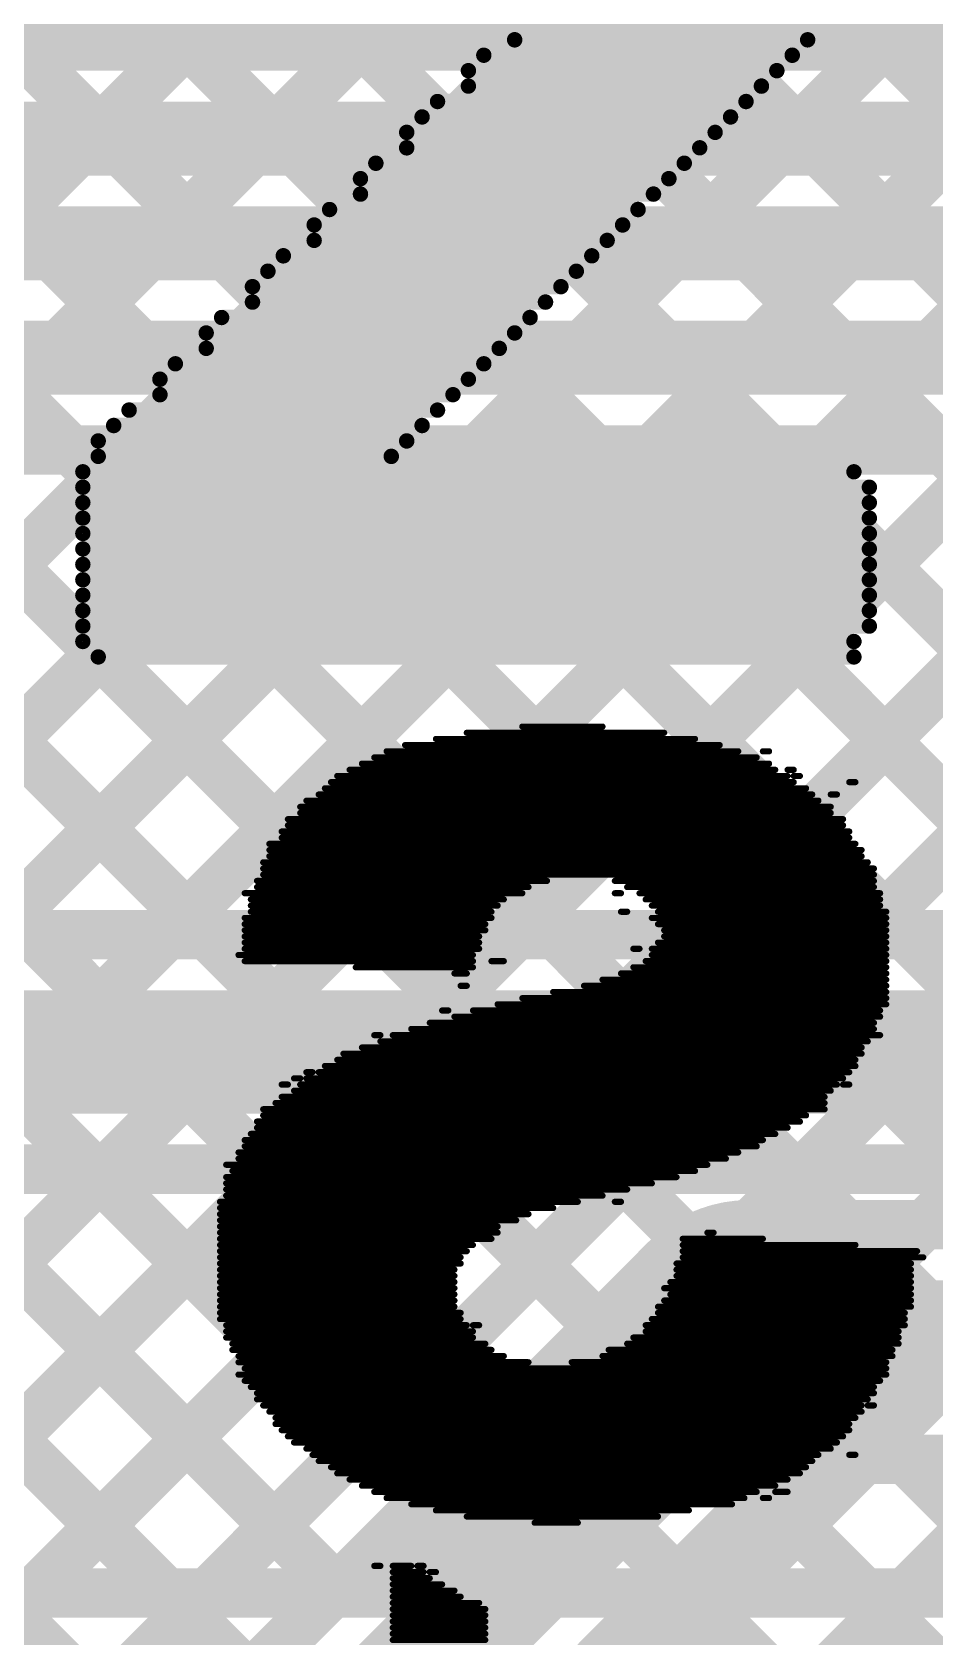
# Model space of a CAD drawing. Header units: millimetres. Extents: x -0.08 to 7.12, y -0.08 to 3.98.
# Drawn here: x 3.0688 to 3.2151, y 2.4042 to 2.6643 of the extents above; entities that cross this region are included whole.
import ezdxf

# ---------------------------------------------------------------- set-up
doc = ezdxf.new("R2010")
doc.units = ezdxf.units.MM
doc.header["$MEASUREMENT"] = 0
for name, color, linetype in [('BottomLayer', 5, 'Continuous'), ('BottomOverlay', 54, 'Continuous'), ('TopLayer', 1, 'Continuous'), ('TopOverlay', 2, 'Continuous')]:
    doc.layers.add(name, color=color, linetype=linetype)

msp = doc.modelspace()

# ---------------------------------------------------------------- linework, layer by layer
at = {"layer": 'BottomLayer'}
for points, const_width in [([(1.75475, 2.668), (4.32261, 2.668)], 0.02), ([(1.76378, 2.649), (4.32261, 2.649)], 0.008), ([(3.07629, 2.645), (3.08029, 2.649)], 0.008), ([(3.07919, 2.649), (3.08319, 2.645)], 0.008), ([(3.10458, 2.645), (3.10858, 2.649)], 0.008), ([(3.10748, 2.649), (3.11148, 2.645)], 0.008), ([(3.13286, 2.645), (3.13686, 2.649)], 0.008), ([(3.13576, 2.649), (3.13976, 2.645)], 0.008), ([(3.16114, 2.645), (3.16514, 2.649)], 0.008), ([(3.16405, 2.649), (3.16805, 2.645)], 0.008), ([(3.18943, 2.645), (3.19343, 2.649)], 0.008), ([(3.19233, 2.649), (3.19633, 2.645)], 0.008), ([(3.21771, 2.645), (3.22171, 2.649)], 0.008), ([(1.24754, 2.645), (4.34647, 2.645)], 0.008), ([(1.24754, 2.63), (4.35269, 2.63)], 0.012), ([(1.25451, 2.61151), (4.38419, 2.61151)], 0.012), ([(1.26072, 2.59651), (4.38419, 2.59651)], 0.008), ([(2.89918, 2.41132), (3.08437, 2.59651)], 0.008), ([(2.90541, 2.59651), (3.0906, 2.41132)], 0.008), ([(2.92746, 2.41132), (3.11265, 2.59651)], 0.008), ([(2.9337, 2.59651), (3.11889, 2.41132)], 0.008), ([(2.95575, 2.41132), (3.14093, 2.59651)], 0.008), ([(2.96198, 2.59651), (3.14717, 2.41132)], 0.008), ([(2.98403, 2.41132), (3.16922, 2.59651)], 0.008), ([(2.99027, 2.59651), (3.17545, 2.41132)], 0.008), ([(3.01232, 2.41132), (3.1975, 2.59651)], 0.008), ([(3.01855, 2.59651), (3.20374, 2.41132)], 0.008), ([(3.0406, 2.41132), (3.22579, 2.59651)], 0.008), ([(3.04684, 2.59651), (3.23202, 2.41132)], 0.008), ([(3.06888, 2.41132), (3.25407, 2.59651)], 0.008), ([(3.07512, 2.59651), (3.26031, 2.41132)], 0.008), ([(3.09717, 2.41132), (3.28236, 2.59651)], 0.008), ([(3.1034, 2.59651), (3.28859, 2.41132)], 0.008), ([(3.12545, 2.41132), (3.31064, 2.59651)], 0.008), ([(3.13169, 2.59651), (3.31688, 2.41132)], 0.008), ([(3.15374, 2.41132), (3.33892, 2.59651)], 0.008), ([(3.15997, 2.59651), (3.34516, 2.41132)], 0.008), ([(3.18202, 2.41132), (3.36721, 2.59651)], 0.008), ([(3.18826, 2.59651), (3.37344, 2.41132)], 0.008), ([(3.21031, 2.41132), (3.39549, 2.59651)], 0.008), ([(3.21654, 2.59651), (3.40173, 2.41132)], 0.008), ([(1.58782, 2.41132), (3.45956, 2.41132)], 0.008)]:
    msp.add_lwpolyline(points, dxfattribs=dict(at, const_width=const_width))
at = {"layer": 'BottomLayer', "const_width": 0.004}
for points in [[(3.07719, 2.649, 1), (3.08119, 2.649, 1)], [(3.07829, 2.649, 1), (3.08229, 2.649, 1)], [(3.10548, 2.649, 1), (3.10948, 2.649, 1)], [(3.10658, 2.649, 1), (3.11058, 2.649, 1)], [(3.13376, 2.649, 1), (3.13776, 2.649, 1)], [(3.13486, 2.649, 1), (3.13886, 2.649, 1)], [(3.16205, 2.649, 1), (3.16605, 2.649, 1)], [(3.16314, 2.649, 1), (3.16714, 2.649, 1)], [(3.19033, 2.649, 1), (3.19433, 2.649, 1)], [(3.19143, 2.649, 1), (3.19543, 2.649, 1)], [(3.07429, 2.645, 1), (3.07829, 2.645, 1)], [(3.08119, 2.645, 1), (3.08519, 2.645, 1)], [(3.10258, 2.645, 1), (3.10658, 2.645, 1)], [(3.10948, 2.645, 1), (3.11348, 2.645, 1)], [(3.13086, 2.645, 1), (3.13486, 2.645, 1)], [(3.13776, 2.645, 1), (3.14176, 2.645, 1)], [(3.15914, 2.645, 1), (3.16314, 2.645, 1)], [(3.16605, 2.645, 1), (3.17005, 2.645, 1)], [(3.18743, 2.645, 1), (3.19143, 2.645, 1)], [(3.19433, 2.645, 1), (3.19833, 2.645, 1)], [(3.21571, 2.645, 1), (3.21971, 2.645, 1)], [(3.07312, 2.59651, 1), (3.07712, 2.59651, 1)], [(3.08237, 2.59651, 1), (3.08637, 2.59651, 1)], [(3.1014, 2.59651, 1), (3.1054, 2.59651, 1)], [(3.11065, 2.59651, 1), (3.11465, 2.59651, 1)], [(3.12969, 2.59651, 1), (3.13369, 2.59651, 1)], [(3.13893, 2.59651, 1), (3.14293, 2.59651, 1)], [(3.15797, 2.59651, 1), (3.16197, 2.59651, 1)], [(3.16722, 2.59651, 1), (3.17122, 2.59651, 1)], [(3.18626, 2.59651, 1), (3.19026, 2.59651, 1)], [(3.1955, 2.59651, 1), (3.1995, 2.59651, 1)], [(3.21454, 2.59651, 1), (3.21854, 2.59651, 1)], [(3.06688, 2.41132, 1), (3.07088, 2.41132, 1)], [(3.0886, 2.41132, 1), (3.0926, 2.41132, 1)], [(3.09517, 2.41132, 1), (3.09917, 2.41132, 1)], [(3.11688, 2.41132, 1), (3.12088, 2.41132, 1)], [(3.12345, 2.41132, 1), (3.12745, 2.41132, 1)], [(3.14517, 2.41132, 1), (3.14917, 2.41132, 1)], [(3.15174, 2.41132, 1), (3.15574, 2.41132, 1)], [(3.17345, 2.41132, 1), (3.17745, 2.41132, 1)], [(3.18002, 2.41132, 1), (3.18402, 2.41132, 1)], [(3.20174, 2.41132, 1), (3.20574, 2.41132, 1)], [(3.20831, 2.41132, 1), (3.21231, 2.41132, 1)]]:
    msp.add_lwpolyline(points, format="xyb", close=True, dxfattribs=at)
at = {"layer": 'BottomOverlay', "const_width": 0.001}
for points in [[(3.13924, 2.55071), (3.17124, 2.55071)], [(3.14824, 2.55171), (3.16124, 2.55171)], [(3.12924, 2.54871), (3.18024, 2.54871)], [(3.13424, 2.54971), (3.17624, 2.54971)], [(3.12224, 2.54571), (3.18824, 2.54571)], [(3.12424, 2.54671), (3.18624, 2.54671)], [(3.12624, 2.54771), (3.18324, 2.54771)], [(3.18724, 2.54771), (3.18824, 2.54771)], [(3.11824, 2.54371), (3.19124, 2.54371)], [(3.12024, 2.54471), (3.18924, 2.54471)], [(3.19124, 2.54471), (3.19224, 2.54471)], [(3.19224, 2.54371), (3.19324, 2.54371)], [(3.11524, 2.54071), (3.19524, 2.54071)], [(3.11624, 2.54171), (3.19424, 2.54171)], [(3.11724, 2.54271), (3.19224, 2.54271)], [(3.19824, 2.54071), (3.19924, 2.54071)], [(3.20124, 2.54271), (3.20224, 2.54271)], [(3.11224, 2.53871), (3.19824, 2.53871)], [(3.11224, 2.53771), (3.19824, 2.53771)], [(3.11324, 2.53971), (3.19624, 2.53971)], [(3.11024, 2.53671), (3.20024, 2.53671)], [(3.11024, 2.53571), (3.20024, 2.53571)], [(3.10724, 2.53271), (3.20224, 2.53271)], [(3.10924, 2.53471), (3.20124, 2.53471)], [(3.10924, 2.53371), (3.20124, 2.53371)], [(3.10724, 2.53171), (3.20324, 2.53171)], [(3.10724, 2.53071), (3.20324, 2.53071)], [(3.10624, 2.52971), (3.20424, 2.52971)], [(3.10624, 2.52871), (3.20524, 2.52871)], [(3.10624, 2.52771), (3.20524, 2.52771)], [(3.10324, 2.52471), (3.14824, 2.52471)], [(3.10524, 2.52671), (3.15224, 2.52671)], [(3.10524, 2.52571), (3.14924, 2.52571)], [(3.16324, 2.52671), (3.20524, 2.52671)], [(3.16324, 2.52471), (3.16424, 2.52471)], [(3.16524, 2.52571), (3.20524, 2.52571)], [(3.16724, 2.52471), (3.20624, 2.52471)], [(3.10424, 2.52371), (3.14524, 2.52371)], [(3.10424, 2.52271), (3.14424, 2.52271)], [(3.16824, 2.52371), (3.20624, 2.52371)], [(3.16924, 2.52271), (3.20624, 2.52271)], [(3.10324, 2.52071), (3.14324, 2.52071)], [(3.10324, 2.51971), (3.14224, 2.51971)], [(3.10424, 2.52171), (3.14324, 2.52171)], [(3.16424, 2.52171), (3.16524, 2.52171)], [(3.16924, 2.52071), (3.20724, 2.52071)], [(3.17024, 2.52171), (3.20724, 2.52171)], [(3.17024, 2.51971), (3.20724, 2.51971)], [(3.10324, 2.51871), (3.14224, 2.51871)], [(3.10324, 2.51771), (3.14124, 2.51771)], [(3.17124, 2.51871), (3.20724, 2.51871)], [(3.17124, 2.51771), (3.20724, 2.51771)], [(3.10224, 2.51471), (3.14024, 2.51471)], [(3.10324, 2.51671), (3.14124, 2.51671)], [(3.10324, 2.51571), (3.14124, 2.51571)], [(3.16624, 2.51571), (3.16724, 2.51571)], [(3.16924, 2.51571), (3.20724, 2.51571)], [(3.16924, 2.51471), (3.20724, 2.51471)], [(3.17024, 2.51671), (3.20724, 2.51671)], [(3.10324, 2.51371), (3.14024, 2.51371)], [(3.12124, 2.51271), (3.14024, 2.51271)], [(3.13724, 2.51171), (3.13924, 2.51171)], [(3.14324, 2.51371), (3.14524, 2.51371)], [(3.16424, 2.51171), (3.20724, 2.51171)], [(3.16624, 2.51271), (3.20724, 2.51271)], [(3.16824, 2.51371), (3.20724, 2.51371)], [(3.13824, 2.50971), (3.13924, 2.50971)], [(3.15824, 2.50971), (3.20724, 2.50971)], [(3.16124, 2.51071), (3.20724, 2.51071)], [(3.14424, 2.50671), (3.20724, 2.50671)], [(3.14824, 2.50771), (3.20724, 2.50771)], [(3.15324, 2.50871), (3.20724, 2.50871)], [(3.13524, 2.50571), (3.13624, 2.50571)], [(3.13724, 2.50471), (3.20624, 2.50471)], [(3.14024, 2.50571), (3.20624, 2.50571)], [(3.12424, 2.50171), (3.12524, 2.50171)], [(3.12724, 2.50171), (3.20624, 2.50171)], [(3.13024, 2.50271), (3.20524, 2.50271)], [(3.13324, 2.50371), (3.20524, 2.50371)], [(3.11924, 2.49871), (3.20324, 2.49871)], [(3.12224, 2.49971), (3.20324, 2.49971)], [(3.12524, 2.50071), (3.20424, 2.50071)], [(3.11624, 2.49671), (3.20224, 2.49671)], [(3.11824, 2.49771), (3.20224, 2.49771)], [(3.10924, 2.49371), (3.11024, 2.49371)], [(3.11124, 2.49471), (3.11224, 2.49471)], [(3.11224, 2.49371), (3.19924, 2.49371)], [(3.11324, 2.49571), (3.11424, 2.49571)], [(3.11324, 2.49471), (3.20024, 2.49471)], [(3.11524, 2.49571), (3.20124, 2.49571)], [(3.20024, 2.49371), (3.20124, 2.49371)], [(3.10924, 2.49171), (3.19724, 2.49171)], [(3.11124, 2.49271), (3.19824, 2.49271)], [(3.10624, 2.48971), (3.19724, 2.48971)], [(3.10624, 2.48871), (3.19424, 2.48871)], [(3.10824, 2.49071), (3.19724, 2.49071)], [(3.10424, 2.48571), (3.18924, 2.48571)], [(3.10524, 2.48771), (3.19324, 2.48771)], [(3.10524, 2.48671), (3.19124, 2.48671)], [(3.10324, 2.48471), (3.18724, 2.48471)], [(3.10324, 2.48371), (3.18624, 2.48371)], [(3.10024, 2.48071), (3.17824, 2.48071)], [(3.10224, 2.48271), (3.18324, 2.48271)], [(3.10224, 2.48171), (3.18124, 2.48171)], [(3.10024, 2.47871), (3.17324, 2.47871)], [(3.10124, 2.47971), (3.17624, 2.47971)], [(3.10024, 2.47771), (3.16924, 2.47771)], [(3.10024, 2.47671), (3.16524, 2.47671)], [(3.10024, 2.47571), (3.16124, 2.47571)], [(3.09924, 2.47471), (3.15724, 2.47471)], [(3.09924, 2.47371), (3.15324, 2.47371)], [(3.09924, 2.47271), (3.14924, 2.47271)], [(3.16324, 2.47471), (3.16424, 2.47471)], [(3.09924, 2.47171), (3.14724, 2.47171)], [(3.09924, 2.47071), (3.14424, 2.47071)], [(3.09924, 2.46971), (3.14424, 2.46971)], [(3.09924, 2.46871), (3.14324, 2.46871)], [(3.09924, 2.46771), (3.14024, 2.46771)], [(3.17424, 2.46871), (3.18724, 2.46871)], [(3.17424, 2.46771), (3.20224, 2.46771)], [(3.17824, 2.46971), (3.17924, 2.46971)], [(3.09924, 2.46671), (3.13924, 2.46671)], [(3.09924, 2.46571), (3.13824, 2.46571)], [(3.17424, 2.46671), (3.21224, 2.46671)], [(3.17424, 2.46571), (3.21324, 2.46571)], [(3.09924, 2.46471), (3.13824, 2.46471)], [(3.09924, 2.46371), (3.13724, 2.46371)], [(3.09924, 2.46271), (3.13724, 2.46271)], [(3.17324, 2.46471), (3.21124, 2.46471)], [(3.17324, 2.46371), (3.21124, 2.46371)], [(3.17324, 2.46271), (3.21124, 2.46271)], [(3.09924, 2.46171), (3.13724, 2.46171)], [(3.09924, 2.46071), (3.13724, 2.46071)], [(3.09924, 2.45971), (3.13724, 2.45971)], [(3.17124, 2.46071), (3.21124, 2.46071)], [(3.17224, 2.46171), (3.21124, 2.46171)], [(3.17224, 2.45971), (3.21124, 2.45971)], [(3.09924, 2.45871), (3.13724, 2.45871)], [(3.09924, 2.45771), (3.13724, 2.45771)], [(3.17024, 2.45771), (3.21124, 2.45771)], [(3.17124, 2.45871), (3.21124, 2.45871)], [(3.09924, 2.45671), (3.13824, 2.45671)], [(3.09924, 2.45571), (3.13824, 2.45571)], [(3.10024, 2.45471), (3.13924, 2.45471)], [(3.14024, 2.45471), (3.14124, 2.45471)], [(3.16824, 2.45471), (3.21024, 2.45471)], [(3.16924, 2.45571), (3.21024, 2.45571)], [(3.17024, 2.45671), (3.21024, 2.45671)], [(3.10024, 2.45371), (3.14024, 2.45371)], [(3.10024, 2.45271), (3.14024, 2.45271)], [(3.16624, 2.45271), (3.20924, 2.45271)], [(3.16824, 2.45371), (3.20924, 2.45371)], [(3.10124, 2.45171), (3.14224, 2.45171)], [(3.10124, 2.45071), (3.14324, 2.45071)], [(3.10224, 2.44971), (3.14524, 2.44971)], [(3.16124, 2.44971), (3.20824, 2.44971)], [(3.16224, 2.45071), (3.20824, 2.45071)], [(3.16524, 2.45171), (3.20924, 2.45171)], [(3.10224, 2.44871), (3.14924, 2.44871)], [(3.10224, 2.44671), (3.20724, 2.44671)], [(3.10324, 2.44771), (3.20724, 2.44771)], [(3.15624, 2.44871), (3.20724, 2.44871)], [(3.10324, 2.44571), (3.20624, 2.44571)], [(3.10424, 2.44471), (3.20524, 2.44471)], [(3.10524, 2.44371), (3.20524, 2.44371)], [(3.10524, 2.44271), (3.20424, 2.44271)], [(3.10624, 2.44171), (3.20324, 2.44171)], [(3.20424, 2.44171), (3.20524, 2.44171)], [(3.10724, 2.44071), (3.20324, 2.44071)], [(3.10824, 2.43971), (3.20224, 2.43971)], [(3.10824, 2.43871), (3.20124, 2.43871)], [(3.10924, 2.43771), (3.20124, 2.43771)], [(3.11024, 2.43671), (3.20024, 2.43671)], [(3.11124, 2.43571), (3.19924, 2.43571)], [(3.11324, 2.43471), (3.19824, 2.43471)], [(3.11424, 2.43371), (3.19624, 2.43371)], [(3.20124, 2.43371), (3.20224, 2.43371)], [(3.11524, 2.43271), (3.19524, 2.43271)], [(3.11724, 2.43171), (3.19424, 2.43171)], [(3.11824, 2.43071), (3.19324, 2.43071)], [(3.12024, 2.42971), (3.19124, 2.42971)], [(3.12224, 2.42871), (3.18924, 2.42871)], [(3.12424, 2.42771), (3.18624, 2.42771)], [(3.12624, 2.42671), (3.18424, 2.42671)], [(3.18724, 2.42671), (3.18824, 2.42671)], [(3.18924, 2.42771), (3.19124, 2.42771)], [(3.13024, 2.42571), (3.18224, 2.42571)], [(3.13424, 2.42471), (3.17524, 2.42471)], [(3.13924, 2.42371), (3.17024, 2.42371)], [(3.15024, 2.42271), (3.15724, 2.42271)], [(3.12424, 2.41571), (3.12524, 2.41571)], [(3.12724, 2.41571), (3.13024, 2.41571)], [(3.13124, 2.41571), (3.13224, 2.41571)], [(3.12724, 2.41471), (3.13224, 2.41471)], [(3.12724, 2.41371), (3.13324, 2.41371)], [(3.13324, 2.41471), (3.13424, 2.41471)], [(3.12724, 2.41271), (3.13524, 2.41271)], [(3.12724, 2.41171), (3.13724, 2.41171)], [(3.12724, 2.41071), (3.13824, 2.41071)], [(3.12724, 2.40971), (3.14124, 2.40971)], [(3.12724, 2.40871), (3.14224, 2.40871)], [(3.12724, 2.40771), (3.14224, 2.40771)], [(3.12724, 2.40671), (3.14224, 2.40671)], [(3.12724, 2.40571), (3.14224, 2.40571)], [(3.12724, 2.40471), (3.14224, 2.40471)], [(3.12724, 2.40371), (3.14224, 2.40371)]]:
    msp.add_lwpolyline(points, dxfattribs=at)
at = {"layer": 'BottomOverlay', "const_width": 0.0005}
for points in [[(3.13899, 2.55071, 1), (3.13949, 2.55071, 1)], [(3.14799, 2.55171, 1), (3.14849, 2.55171, 1)], [(3.16099, 2.55171, 1), (3.16149, 2.55171, 1)], [(3.17099, 2.55071, 1), (3.17149, 2.55071, 1)], [(3.12899, 2.54871, 1), (3.12949, 2.54871, 1)], [(3.13399, 2.54971, 1), (3.13449, 2.54971, 1)], [(3.17599, 2.54971, 1), (3.17649, 2.54971, 1)], [(3.17999, 2.54871, 1), (3.18049, 2.54871, 1)], [(3.12199, 2.54571, 1), (3.12249, 2.54571, 1)], [(3.12399, 2.54671, 1), (3.12449, 2.54671, 1)], [(3.12599, 2.54771, 1), (3.12649, 2.54771, 1)], [(3.18299, 2.54771, 1), (3.18349, 2.54771, 1)], [(3.18599, 2.54671, 1), (3.18649, 2.54671, 1)], [(3.18699, 2.54771, 1), (3.18749, 2.54771, 1)], [(3.18799, 2.54771, 1), (3.18849, 2.54771, 1)], [(3.18799, 2.54571, 1), (3.18849, 2.54571, 1)], [(3.11799, 2.54371, 1), (3.11849, 2.54371, 1)], [(3.11999, 2.54471, 1), (3.12049, 2.54471, 1)], [(3.18899, 2.54471, 1), (3.18949, 2.54471, 1)], [(3.19099, 2.54471, 1), (3.19149, 2.54471, 1)], [(3.19099, 2.54371, 1), (3.19149, 2.54371, 1)], [(3.19199, 2.54471, 1), (3.19249, 2.54471, 1)], [(3.19199, 2.54371, 1), (3.19249, 2.54371, 1)], [(3.19299, 2.54371, 1), (3.19349, 2.54371, 1)], [(3.11499, 2.54071, 1), (3.11549, 2.54071, 1)], [(3.11599, 2.54171, 1), (3.11649, 2.54171, 1)], [(3.11699, 2.54271, 1), (3.11749, 2.54271, 1)], [(3.19199, 2.54271, 1), (3.19249, 2.54271, 1)], [(3.19399, 2.54171, 1), (3.19449, 2.54171, 1)], [(3.19499, 2.54071, 1), (3.19549, 2.54071, 1)], [(3.19799, 2.54071, 1), (3.19849, 2.54071, 1)], [(3.19899, 2.54071, 1), (3.19949, 2.54071, 1)], [(3.20099, 2.54271, 1), (3.20149, 2.54271, 1)], [(3.20199, 2.54271, 1), (3.20249, 2.54271, 1)], [(3.11199, 2.53871, 1), (3.11249, 2.53871, 1)], [(3.11199, 2.53771, 1), (3.11249, 2.53771, 1)], [(3.11299, 2.53971, 1), (3.11349, 2.53971, 1)], [(3.19599, 2.53971, 1), (3.19649, 2.53971, 1)], [(3.19799, 2.53871, 1), (3.19849, 2.53871, 1)], [(3.19799, 2.53771, 1), (3.19849, 2.53771, 1)], [(3.10999, 2.53671, 1), (3.11049, 2.53671, 1)], [(3.10999, 2.53571, 1), (3.11049, 2.53571, 1)], [(3.19999, 2.53671, 1), (3.20049, 2.53671, 1)], [(3.19999, 2.53571, 1), (3.20049, 2.53571, 1)], [(3.10699, 2.53271, 1), (3.10749, 2.53271, 1)], [(3.10899, 2.53471, 1), (3.10949, 2.53471, 1)], [(3.10899, 2.53371, 1), (3.10949, 2.53371, 1)], [(3.20099, 2.53471, 1), (3.20149, 2.53471, 1)], [(3.20099, 2.53371, 1), (3.20149, 2.53371, 1)], [(3.20199, 2.53271, 1), (3.20249, 2.53271, 1)], [(3.10699, 2.53171, 1), (3.10749, 2.53171, 1)], [(3.10699, 2.53071, 1), (3.10749, 2.53071, 1)], [(3.20299, 2.53171, 1), (3.20349, 2.53171, 1)], [(3.20299, 2.53071, 1), (3.20349, 2.53071, 1)], [(3.10599, 2.52971, 1), (3.10649, 2.52971, 1)], [(3.10599, 2.52871, 1), (3.10649, 2.52871, 1)], [(3.10599, 2.52771, 1), (3.10649, 2.52771, 1)], [(3.20399, 2.52971, 1), (3.20449, 2.52971, 1)], [(3.20499, 2.52871, 1), (3.20549, 2.52871, 1)], [(3.20499, 2.52771, 1), (3.20549, 2.52771, 1)], [(3.10299, 2.52471, 1), (3.10349, 2.52471, 1)], [(3.10499, 2.52671, 1), (3.10549, 2.52671, 1)], [(3.10499, 2.52571, 1), (3.10549, 2.52571, 1)], [(3.14799, 2.52471, 1), (3.14849, 2.52471, 1)], [(3.14899, 2.52571, 1), (3.14949, 2.52571, 1)], [(3.15199, 2.52671, 1), (3.15249, 2.52671, 1)], [(3.16299, 2.52671, 1), (3.16349, 2.52671, 1)], [(3.16299, 2.52471, 1), (3.16349, 2.52471, 1)], [(3.16399, 2.52471, 1), (3.16449, 2.52471, 1)], [(3.16499, 2.52571, 1), (3.16549, 2.52571, 1)], [(3.16699, 2.52471, 1), (3.16749, 2.52471, 1)], [(3.20499, 2.52671, 1), (3.20549, 2.52671, 1)], [(3.20499, 2.52571, 1), (3.20549, 2.52571, 1)], [(3.20599, 2.52471, 1), (3.20649, 2.52471, 1)], [(3.10399, 2.52371, 1), (3.10449, 2.52371, 1)], [(3.10399, 2.52271, 1), (3.10449, 2.52271, 1)], [(3.14399, 2.52271, 1), (3.14449, 2.52271, 1)], [(3.14499, 2.52371, 1), (3.14549, 2.52371, 1)], [(3.16799, 2.52371, 1), (3.16849, 2.52371, 1)], [(3.16899, 2.52271, 1), (3.16949, 2.52271, 1)], [(3.20599, 2.52371, 1), (3.20649, 2.52371, 1)], [(3.20599, 2.52271, 1), (3.20649, 2.52271, 1)], [(3.10299, 2.52071, 1), (3.10349, 2.52071, 1)], [(3.10299, 2.51971, 1), (3.10349, 2.51971, 1)], [(3.10399, 2.52171, 1), (3.10449, 2.52171, 1)], [(3.14199, 2.51971, 1), (3.14249, 2.51971, 1)], [(3.14299, 2.52171, 1), (3.14349, 2.52171, 1)], [(3.14299, 2.52071, 1), (3.14349, 2.52071, 1)], [(3.16399, 2.52171, 1), (3.16449, 2.52171, 1)], [(3.16499, 2.52171, 1), (3.16549, 2.52171, 1)], [(3.16899, 2.52071, 1), (3.16949, 2.52071, 1)], [(3.16999, 2.52171, 1), (3.17049, 2.52171, 1)], [(3.16999, 2.51971, 1), (3.17049, 2.51971, 1)], [(3.20699, 2.52171, 1), (3.20749, 2.52171, 1)], [(3.20699, 2.52071, 1), (3.20749, 2.52071, 1)], [(3.20699, 2.51971, 1), (3.20749, 2.51971, 1)], [(3.10299, 2.51871, 1), (3.10349, 2.51871, 1)], [(3.10299, 2.51771, 1), (3.10349, 2.51771, 1)], [(3.14099, 2.51771, 1), (3.14149, 2.51771, 1)], [(3.14199, 2.51871, 1), (3.14249, 2.51871, 1)], [(3.17099, 2.51871, 1), (3.17149, 2.51871, 1)], [(3.17099, 2.51771, 1), (3.17149, 2.51771, 1)], [(3.20699, 2.51871, 1), (3.20749, 2.51871, 1)], [(3.20699, 2.51771, 1), (3.20749, 2.51771, 1)], [(3.10199, 2.51471, 1), (3.10249, 2.51471, 1)], [(3.10299, 2.51671, 1), (3.10349, 2.51671, 1)], [(3.10299, 2.51571, 1), (3.10349, 2.51571, 1)], [(3.13999, 2.51471, 1), (3.14049, 2.51471, 1)], [(3.14099, 2.51671, 1), (3.14149, 2.51671, 1)], [(3.14099, 2.51571, 1), (3.14149, 2.51571, 1)], [(3.16599, 2.51571, 1), (3.16649, 2.51571, 1)], [(3.16699, 2.51571, 1), (3.16749, 2.51571, 1)], [(3.16899, 2.51571, 1), (3.16949, 2.51571, 1)], [(3.16899, 2.51471, 1), (3.16949, 2.51471, 1)], [(3.16999, 2.51671, 1), (3.17049, 2.51671, 1)], [(3.20699, 2.51671, 1), (3.20749, 2.51671, 1)], [(3.20699, 2.51571, 1), (3.20749, 2.51571, 1)], [(3.20699, 2.51471, 1), (3.20749, 2.51471, 1)], [(3.10299, 2.51371, 1), (3.10349, 2.51371, 1)], [(3.12099, 2.51271, 1), (3.12149, 2.51271, 1)], [(3.13699, 2.51171, 1), (3.13749, 2.51171, 1)], [(3.13899, 2.51171, 1), (3.13949, 2.51171, 1)], [(3.13999, 2.51371, 1), (3.14049, 2.51371, 1)], [(3.13999, 2.51271, 1), (3.14049, 2.51271, 1)], [(3.14299, 2.51371, 1), (3.14349, 2.51371, 1)], [(3.14499, 2.51371, 1), (3.14549, 2.51371, 1)], [(3.16399, 2.51171, 1), (3.16449, 2.51171, 1)], [(3.16599, 2.51271, 1), (3.16649, 2.51271, 1)], [(3.16799, 2.51371, 1), (3.16849, 2.51371, 1)], [(3.20699, 2.51371, 1), (3.20749, 2.51371, 1)], [(3.20699, 2.51271, 1), (3.20749, 2.51271, 1)], [(3.20699, 2.51171, 1), (3.20749, 2.51171, 1)], [(3.13799, 2.50971, 1), (3.13849, 2.50971, 1)], [(3.13899, 2.50971, 1), (3.13949, 2.50971, 1)], [(3.15799, 2.50971, 1), (3.15849, 2.50971, 1)], [(3.16099, 2.51071, 1), (3.16149, 2.51071, 1)], [(3.20699, 2.51071, 1), (3.20749, 2.51071, 1)], [(3.20699, 2.50971, 1), (3.20749, 2.50971, 1)], [(3.14399, 2.50671, 1), (3.14449, 2.50671, 1)], [(3.14799, 2.50771, 1), (3.14849, 2.50771, 1)], [(3.15299, 2.50871, 1), (3.15349, 2.50871, 1)], [(3.20699, 2.50871, 1), (3.20749, 2.50871, 1)], [(3.20699, 2.50771, 1), (3.20749, 2.50771, 1)], [(3.20699, 2.50671, 1), (3.20749, 2.50671, 1)], [(3.13499, 2.50571, 1), (3.13549, 2.50571, 1)], [(3.13599, 2.50571, 1), (3.13649, 2.50571, 1)], [(3.13699, 2.50471, 1), (3.13749, 2.50471, 1)], [(3.13999, 2.50571, 1), (3.14049, 2.50571, 1)], [(3.20599, 2.50571, 1), (3.20649, 2.50571, 1)], [(3.20599, 2.50471, 1), (3.20649, 2.50471, 1)], [(3.12399, 2.50171, 1), (3.12449, 2.50171, 1)], [(3.12499, 2.50171, 1), (3.12549, 2.50171, 1)], [(3.12699, 2.50171, 1), (3.12749, 2.50171, 1)], [(3.12999, 2.50271, 1), (3.13049, 2.50271, 1)], [(3.13299, 2.50371, 1), (3.13349, 2.50371, 1)], [(3.20499, 2.50371, 1), (3.20549, 2.50371, 1)], [(3.20499, 2.50271, 1), (3.20549, 2.50271, 1)], [(3.20599, 2.50171, 1), (3.20649, 2.50171, 1)], [(3.11899, 2.49871, 1), (3.11949, 2.49871, 1)], [(3.12199, 2.49971, 1), (3.12249, 2.49971, 1)], [(3.12499, 2.50071, 1), (3.12549, 2.50071, 1)], [(3.20299, 2.49971, 1), (3.20349, 2.49971, 1)], [(3.20299, 2.49871, 1), (3.20349, 2.49871, 1)], [(3.20399, 2.50071, 1), (3.20449, 2.50071, 1)], [(3.11599, 2.49671, 1), (3.11649, 2.49671, 1)], [(3.11799, 2.49771, 1), (3.11849, 2.49771, 1)], [(3.20199, 2.49771, 1), (3.20249, 2.49771, 1)], [(3.20199, 2.49671, 1), (3.20249, 2.49671, 1)], [(3.10899, 2.49371, 1), (3.10949, 2.49371, 1)], [(3.10999, 2.49371, 1), (3.11049, 2.49371, 1)], [(3.11099, 2.49471, 1), (3.11149, 2.49471, 1)], [(3.11199, 2.49471, 1), (3.11249, 2.49471, 1)], [(3.11199, 2.49371, 1), (3.11249, 2.49371, 1)], [(3.11299, 2.49571, 1), (3.11349, 2.49571, 1)], [(3.11299, 2.49471, 1), (3.11349, 2.49471, 1)], [(3.11399, 2.49571, 1), (3.11449, 2.49571, 1)], [(3.11499, 2.49571, 1), (3.11549, 2.49571, 1)], [(3.19899, 2.49371, 1), (3.19949, 2.49371, 1)], [(3.19999, 2.49471, 1), (3.20049, 2.49471, 1)], [(3.19999, 2.49371, 1), (3.20049, 2.49371, 1)], [(3.20099, 2.49571, 1), (3.20149, 2.49571, 1)], [(3.20099, 2.49371, 1), (3.20149, 2.49371, 1)], [(3.10899, 2.49171, 1), (3.10949, 2.49171, 1)], [(3.11099, 2.49271, 1), (3.11149, 2.49271, 1)], [(3.19699, 2.49171, 1), (3.19749, 2.49171, 1)], [(3.19799, 2.49271, 1), (3.19849, 2.49271, 1)], [(3.10599, 2.48971, 1), (3.10649, 2.48971, 1)], [(3.10599, 2.48871, 1), (3.10649, 2.48871, 1)], [(3.10799, 2.49071, 1), (3.10849, 2.49071, 1)], [(3.19399, 2.48871, 1), (3.19449, 2.48871, 1)], [(3.19699, 2.49071, 1), (3.19749, 2.49071, 1)], [(3.19699, 2.48971, 1), (3.19749, 2.48971, 1)], [(3.10399, 2.48571, 1), (3.10449, 2.48571, 1)], [(3.10499, 2.48771, 1), (3.10549, 2.48771, 1)], [(3.10499, 2.48671, 1), (3.10549, 2.48671, 1)], [(3.18899, 2.48571, 1), (3.18949, 2.48571, 1)], [(3.19099, 2.48671, 1), (3.19149, 2.48671, 1)], [(3.19299, 2.48771, 1), (3.19349, 2.48771, 1)], [(3.10299, 2.48471, 1), (3.10349, 2.48471, 1)], [(3.10299, 2.48371, 1), (3.10349, 2.48371, 1)], [(3.18599, 2.48371, 1), (3.18649, 2.48371, 1)], [(3.18699, 2.48471, 1), (3.18749, 2.48471, 1)], [(3.09999, 2.48071, 1), (3.10049, 2.48071, 1)], [(3.10199, 2.48271, 1), (3.10249, 2.48271, 1)], [(3.10199, 2.48171, 1), (3.10249, 2.48171, 1)], [(3.17799, 2.48071, 1), (3.17849, 2.48071, 1)], [(3.18099, 2.48171, 1), (3.18149, 2.48171, 1)], [(3.18299, 2.48271, 1), (3.18349, 2.48271, 1)], [(3.09999, 2.47871, 1), (3.10049, 2.47871, 1)], [(3.10099, 2.47971, 1), (3.10149, 2.47971, 1)], [(3.17299, 2.47871, 1), (3.17349, 2.47871, 1)], [(3.17599, 2.47971, 1), (3.17649, 2.47971, 1)], [(3.09999, 2.47771, 1), (3.10049, 2.47771, 1)], [(3.09999, 2.47671, 1), (3.10049, 2.47671, 1)], [(3.09999, 2.47571, 1), (3.10049, 2.47571, 1)], [(3.16099, 2.47571, 1), (3.16149, 2.47571, 1)], [(3.16499, 2.47671, 1), (3.16549, 2.47671, 1)], [(3.16899, 2.47771, 1), (3.16949, 2.47771, 1)], [(3.09899, 2.47471, 1), (3.09949, 2.47471, 1)], [(3.09899, 2.47371, 1), (3.09949, 2.47371, 1)], [(3.09899, 2.47271, 1), (3.09949, 2.47271, 1)], [(3.14899, 2.47271, 1), (3.14949, 2.47271, 1)], [(3.15299, 2.47371, 1), (3.15349, 2.47371, 1)], [(3.15699, 2.47471, 1), (3.15749, 2.47471, 1)], [(3.16299, 2.47471, 1), (3.16349, 2.47471, 1)], [(3.16399, 2.47471, 1), (3.16449, 2.47471, 1)], [(3.09899, 2.47171, 1), (3.09949, 2.47171, 1)], [(3.09899, 2.47071, 1), (3.09949, 2.47071, 1)], [(3.14399, 2.47071, 1), (3.14449, 2.47071, 1)], [(3.14699, 2.47171, 1), (3.14749, 2.47171, 1)], [(3.09899, 2.46971, 1), (3.09949, 2.46971, 1)], [(3.09899, 2.46871, 1), (3.09949, 2.46871, 1)], [(3.09899, 2.46771, 1), (3.09949, 2.46771, 1)], [(3.13999, 2.46771, 1), (3.14049, 2.46771, 1)], [(3.14299, 2.46871, 1), (3.14349, 2.46871, 1)], [(3.14399, 2.46971, 1), (3.14449, 2.46971, 1)], [(3.17399, 2.46871, 1), (3.17449, 2.46871, 1)], [(3.17399, 2.46771, 1), (3.17449, 2.46771, 1)], [(3.17799, 2.46971, 1), (3.17849, 2.46971, 1)], [(3.17899, 2.46971, 1), (3.17949, 2.46971, 1)], [(3.18699, 2.46871, 1), (3.18749, 2.46871, 1)], [(3.20199, 2.46771, 1), (3.20249, 2.46771, 1)], [(3.09899, 2.46671, 1), (3.09949, 2.46671, 1)], [(3.09899, 2.46571, 1), (3.09949, 2.46571, 1)], [(3.13799, 2.46571, 1), (3.13849, 2.46571, 1)], [(3.13899, 2.46671, 1), (3.13949, 2.46671, 1)], [(3.17399, 2.46671, 1), (3.17449, 2.46671, 1)], [(3.17399, 2.46571, 1), (3.17449, 2.46571, 1)], [(3.21199, 2.46671, 1), (3.21249, 2.46671, 1)], [(3.21299, 2.46571, 1), (3.21349, 2.46571, 1)], [(3.09899, 2.46471, 1), (3.09949, 2.46471, 1)], [(3.09899, 2.46371, 1), (3.09949, 2.46371, 1)], [(3.09899, 2.46271, 1), (3.09949, 2.46271, 1)], [(3.13699, 2.46371, 1), (3.13749, 2.46371, 1)], [(3.13699, 2.46271, 1), (3.13749, 2.46271, 1)], [(3.13799, 2.46471, 1), (3.13849, 2.46471, 1)], [(3.17299, 2.46471, 1), (3.17349, 2.46471, 1)], [(3.17299, 2.46371, 1), (3.17349, 2.46371, 1)], [(3.17299, 2.46271, 1), (3.17349, 2.46271, 1)], [(3.21099, 2.46471, 1), (3.21149, 2.46471, 1)], [(3.21099, 2.46371, 1), (3.21149, 2.46371, 1)], [(3.21099, 2.46271, 1), (3.21149, 2.46271, 1)], [(3.09899, 2.46171, 1), (3.09949, 2.46171, 1)], [(3.09899, 2.46071, 1), (3.09949, 2.46071, 1)], [(3.09899, 2.45971, 1), (3.09949, 2.45971, 1)], [(3.13699, 2.46171, 1), (3.13749, 2.46171, 1)], [(3.13699, 2.46071, 1), (3.13749, 2.46071, 1)], [(3.13699, 2.45971, 1), (3.13749, 2.45971, 1)], [(3.17099, 2.46071, 1), (3.17149, 2.46071, 1)], [(3.17199, 2.46171, 1), (3.17249, 2.46171, 1)], [(3.17199, 2.45971, 1), (3.17249, 2.45971, 1)], [(3.21099, 2.46171, 1), (3.21149, 2.46171, 1)], [(3.21099, 2.46071, 1), (3.21149, 2.46071, 1)], [(3.21099, 2.45971, 1), (3.21149, 2.45971, 1)], [(3.09899, 2.45871, 1), (3.09949, 2.45871, 1)], [(3.09899, 2.45771, 1), (3.09949, 2.45771, 1)], [(3.13699, 2.45871, 1), (3.13749, 2.45871, 1)], [(3.13699, 2.45771, 1), (3.13749, 2.45771, 1)], [(3.16999, 2.45771, 1), (3.17049, 2.45771, 1)], [(3.17099, 2.45871, 1), (3.17149, 2.45871, 1)], [(3.21099, 2.45871, 1), (3.21149, 2.45871, 1)], [(3.21099, 2.45771, 1), (3.21149, 2.45771, 1)], [(3.09899, 2.45671, 1), (3.09949, 2.45671, 1)], [(3.09899, 2.45571, 1), (3.09949, 2.45571, 1)], [(3.09999, 2.45471, 1), (3.10049, 2.45471, 1)], [(3.13799, 2.45671, 1), (3.13849, 2.45671, 1)], [(3.13799, 2.45571, 1), (3.13849, 2.45571, 1)], [(3.13899, 2.45471, 1), (3.13949, 2.45471, 1)], [(3.13999, 2.45471, 1), (3.14049, 2.45471, 1)], [(3.14099, 2.45471, 1), (3.14149, 2.45471, 1)], [(3.16799, 2.45471, 1), (3.16849, 2.45471, 1)], [(3.16899, 2.45571, 1), (3.16949, 2.45571, 1)], [(3.16999, 2.45671, 1), (3.17049, 2.45671, 1)], [(3.20999, 2.45671, 1), (3.21049, 2.45671, 1)], [(3.20999, 2.45571, 1), (3.21049, 2.45571, 1)], [(3.20999, 2.45471, 1), (3.21049, 2.45471, 1)], [(3.09999, 2.45371, 1), (3.10049, 2.45371, 1)], [(3.09999, 2.45271, 1), (3.10049, 2.45271, 1)], [(3.13999, 2.45371, 1), (3.14049, 2.45371, 1)], [(3.13999, 2.45271, 1), (3.14049, 2.45271, 1)], [(3.16599, 2.45271, 1), (3.16649, 2.45271, 1)], [(3.16799, 2.45371, 1), (3.16849, 2.45371, 1)], [(3.20899, 2.45371, 1), (3.20949, 2.45371, 1)], [(3.20899, 2.45271, 1), (3.20949, 2.45271, 1)], [(3.10099, 2.45171, 1), (3.10149, 2.45171, 1)], [(3.10099, 2.45071, 1), (3.10149, 2.45071, 1)], [(3.10199, 2.44971, 1), (3.10249, 2.44971, 1)], [(3.14199, 2.45171, 1), (3.14249, 2.45171, 1)], [(3.14299, 2.45071, 1), (3.14349, 2.45071, 1)], [(3.14499, 2.44971, 1), (3.14549, 2.44971, 1)], [(3.16099, 2.44971, 1), (3.16149, 2.44971, 1)], [(3.16199, 2.45071, 1), (3.16249, 2.45071, 1)], [(3.16499, 2.45171, 1), (3.16549, 2.45171, 1)], [(3.20799, 2.45071, 1), (3.20849, 2.45071, 1)], [(3.20799, 2.44971, 1), (3.20849, 2.44971, 1)], [(3.20899, 2.45171, 1), (3.20949, 2.45171, 1)], [(3.10199, 2.44871, 1), (3.10249, 2.44871, 1)], [(3.10199, 2.44671, 1), (3.10249, 2.44671, 1)], [(3.10299, 2.44771, 1), (3.10349, 2.44771, 1)], [(3.14899, 2.44871, 1), (3.14949, 2.44871, 1)], [(3.15599, 2.44871, 1), (3.15649, 2.44871, 1)], [(3.20699, 2.44871, 1), (3.20749, 2.44871, 1)], [(3.20699, 2.44771, 1), (3.20749, 2.44771, 1)], [(3.20699, 2.44671, 1), (3.20749, 2.44671, 1)], [(3.10299, 2.44571, 1), (3.10349, 2.44571, 1)], [(3.10399, 2.44471, 1), (3.10449, 2.44471, 1)], [(3.20499, 2.44471, 1), (3.20549, 2.44471, 1)], [(3.20599, 2.44571, 1), (3.20649, 2.44571, 1)], [(3.10499, 2.44371, 1), (3.10549, 2.44371, 1)], [(3.10499, 2.44271, 1), (3.10549, 2.44271, 1)], [(3.10599, 2.44171, 1), (3.10649, 2.44171, 1)], [(3.20299, 2.44171, 1), (3.20349, 2.44171, 1)], [(3.20399, 2.44271, 1), (3.20449, 2.44271, 1)], [(3.20399, 2.44171, 1), (3.20449, 2.44171, 1)], [(3.20499, 2.44371, 1), (3.20549, 2.44371, 1)], [(3.20499, 2.44171, 1), (3.20549, 2.44171, 1)], [(3.10699, 2.44071, 1), (3.10749, 2.44071, 1)], [(3.10799, 2.43971, 1), (3.10849, 2.43971, 1)], [(3.20199, 2.43971, 1), (3.20249, 2.43971, 1)], [(3.20299, 2.44071, 1), (3.20349, 2.44071, 1)], [(3.10799, 2.43871, 1), (3.10849, 2.43871, 1)], [(3.10899, 2.43771, 1), (3.10949, 2.43771, 1)], [(3.10999, 2.43671, 1), (3.11049, 2.43671, 1)], [(3.19999, 2.43671, 1), (3.20049, 2.43671, 1)], [(3.20099, 2.43871, 1), (3.20149, 2.43871, 1)], [(3.20099, 2.43771, 1), (3.20149, 2.43771, 1)], [(3.11099, 2.43571, 1), (3.11149, 2.43571, 1)], [(3.11299, 2.43471, 1), (3.11349, 2.43471, 1)], [(3.11399, 2.43371, 1), (3.11449, 2.43371, 1)], [(3.19599, 2.43371, 1), (3.19649, 2.43371, 1)], [(3.19799, 2.43471, 1), (3.19849, 2.43471, 1)], [(3.19899, 2.43571, 1), (3.19949, 2.43571, 1)], [(3.20099, 2.43371, 1), (3.20149, 2.43371, 1)], [(3.20199, 2.43371, 1), (3.20249, 2.43371, 1)], [(3.11499, 2.43271, 1), (3.11549, 2.43271, 1)], [(3.11699, 2.43171, 1), (3.11749, 2.43171, 1)], [(3.19399, 2.43171, 1), (3.19449, 2.43171, 1)], [(3.19499, 2.43271, 1), (3.19549, 2.43271, 1)], [(3.11799, 2.43071, 1), (3.11849, 2.43071, 1)], [(3.11999, 2.42971, 1), (3.12049, 2.42971, 1)], [(3.12199, 2.42871, 1), (3.12249, 2.42871, 1)], [(3.18899, 2.42871, 1), (3.18949, 2.42871, 1)], [(3.19099, 2.42971, 1), (3.19149, 2.42971, 1)], [(3.19299, 2.43071, 1), (3.19349, 2.43071, 1)], [(3.12399, 2.42771, 1), (3.12449, 2.42771, 1)], [(3.12599, 2.42671, 1), (3.12649, 2.42671, 1)], [(3.18399, 2.42671, 1), (3.18449, 2.42671, 1)], [(3.18599, 2.42771, 1), (3.18649, 2.42771, 1)], [(3.18699, 2.42671, 1), (3.18749, 2.42671, 1)], [(3.18799, 2.42671, 1), (3.18849, 2.42671, 1)], [(3.18899, 2.42771, 1), (3.18949, 2.42771, 1)], [(3.19099, 2.42771, 1), (3.19149, 2.42771, 1)], [(3.12999, 2.42571, 1), (3.13049, 2.42571, 1)], [(3.13399, 2.42471, 1), (3.13449, 2.42471, 1)], [(3.13899, 2.42371, 1), (3.13949, 2.42371, 1)], [(3.16999, 2.42371, 1), (3.17049, 2.42371, 1)], [(3.17499, 2.42471, 1), (3.17549, 2.42471, 1)], [(3.18199, 2.42571, 1), (3.18249, 2.42571, 1)], [(3.14999, 2.42271, 1), (3.15049, 2.42271, 1)], [(3.15699, 2.42271, 1), (3.15749, 2.42271, 1)], [(3.12399, 2.41571, 1), (3.12449, 2.41571, 1)], [(3.12499, 2.41571, 1), (3.12549, 2.41571, 1)], [(3.12699, 2.41571, 1), (3.12749, 2.41571, 1)], [(3.12999, 2.41571, 1), (3.13049, 2.41571, 1)], [(3.13099, 2.41571, 1), (3.13149, 2.41571, 1)], [(3.13199, 2.41571, 1), (3.13249, 2.41571, 1)], [(3.12699, 2.41471, 1), (3.12749, 2.41471, 1)], [(3.12699, 2.41371, 1), (3.12749, 2.41371, 1)], [(3.13199, 2.41471, 1), (3.13249, 2.41471, 1)], [(3.13299, 2.41471, 1), (3.13349, 2.41471, 1)], [(3.13299, 2.41371, 1), (3.13349, 2.41371, 1)], [(3.13399, 2.41471, 1), (3.13449, 2.41471, 1)], [(3.12699, 2.41271, 1), (3.12749, 2.41271, 1)], [(3.12699, 2.41171, 1), (3.12749, 2.41171, 1)], [(3.12699, 2.41071, 1), (3.12749, 2.41071, 1)], [(3.13499, 2.41271, 1), (3.13549, 2.41271, 1)], [(3.13699, 2.41171, 1), (3.13749, 2.41171, 1)], [(3.13799, 2.41071, 1), (3.13849, 2.41071, 1)], [(3.12699, 2.40971, 1), (3.12749, 2.40971, 1)], [(3.12699, 2.40871, 1), (3.12749, 2.40871, 1)], [(3.12699, 2.40771, 1), (3.12749, 2.40771, 1)], [(3.14099, 2.40971, 1), (3.14149, 2.40971, 1)], [(3.14199, 2.40871, 1), (3.14249, 2.40871, 1)], [(3.14199, 2.40771, 1), (3.14249, 2.40771, 1)], [(3.12699, 2.40671, 1), (3.12749, 2.40671, 1)], [(3.12699, 2.40571, 1), (3.12749, 2.40571, 1)], [(3.14199, 2.40671, 1), (3.14249, 2.40671, 1)], [(3.14199, 2.40571, 1), (3.14249, 2.40571, 1)], [(3.12699, 2.40471, 1), (3.12749, 2.40471, 1)], [(3.12699, 2.40371, 1), (3.12749, 2.40371, 1)], [(3.14199, 2.40471, 1), (3.14249, 2.40471, 1)], [(3.14199, 2.40371, 1), (3.14249, 2.40371, 1)]]:
    msp.add_lwpolyline(points, format="xyb", close=True, dxfattribs=at)
at = {"layer": 'TopLayer'}
for points, const_width in [([(2.68274, 2.90403), (3.06877, 2.518)], 0.008), ([(2.71103, 2.90403), (3.09706, 2.518)], 0.008), ([(2.73931, 2.90403), (3.12534, 2.518)], 0.008), ([(2.76759, 2.90403), (3.15363, 2.518)], 0.008), ([(2.79588, 2.90403), (3.18191, 2.518)], 0.008), ([(2.82416, 2.90403), (3.21019, 2.518)], 0.008), ([(2.85245, 2.90403), (3.23848, 2.518)], 0.008), ([(2.88073, 2.90403), (3.26676, 2.518)], 0.008), ([(2.90902, 2.90403), (3.29505, 2.518)], 0.008), ([(2.92101, 2.518), (3.30704, 2.90403)], 0.008), ([(2.9373, 2.90403), (3.32333, 2.518)], 0.008), ([(2.94929, 2.518), (3.33532, 2.90403)], 0.008), ([(2.96558, 2.90403), (3.35162, 2.518)], 0.008), ([(2.97758, 2.518), (3.36361, 2.90403)], 0.008), ([(3.00586, 2.518), (3.39189, 2.90403)], 0.008), ([(3.03414, 2.518), (3.42017, 2.90403)], 0.008), ([(3.06243, 2.518), (3.44846, 2.90403)], 0.008), ([(3.09071, 2.518), (3.47674, 2.90403)], 0.008), ([(3.119, 2.518), (3.50503, 2.90403)], 0.008), ([(3.14728, 2.518), (3.53331, 2.90403)], 0.008), ([(3.17557, 2.518), (3.5616, 2.90403)], 0.008), ([(3.20385, 2.518), (3.58988, 2.90403)], 0.008), ([(2.588, 2.518), (4.07913, 2.518)], 0.008), ([(2.588, 2.499), (4.087, 2.499)], 0.02), ([(2.59587, 2.48), (4.087, 2.48)], 0.008), ([(2.6805, 2.0795), (3.081, 2.48)], 0.008), ([(2.7079, 2.07862), (3.10928, 2.48)], 0.008), ([(2.72389, 2.06632), (3.13757, 2.48)], 0.008), ([(2.73803, 2.05218), (3.16585, 2.48)], 0.008), ([(2.99364, 2.48), (3.08988, 2.38375)], 0.008), ([(3.02192, 2.48), (3.10402, 2.39789)], 0.008), ([(3.0502, 2.48), (3.11817, 2.41204)], 0.008), ([(3.07849, 2.48), (3.13231, 2.42618)], 0.008), ([(3.10677, 2.48), (3.14645, 2.44032)], 0.008), ([(3.13506, 2.48), (3.16059, 2.45446)], 0.008), ([(3.16334, 2.48), (3.17511, 2.46823)], 0.008), ([(3.18513, 2.471), (3.19413, 2.48)], 0.008), ([(3.19163, 2.48), (3.20063, 2.471)], 0.008), ([(3.21342, 2.471), (3.22242, 2.48)], 0.008), ([(3.185, 2.471), (4.08036, 2.471)], 0.008), ([(2.98382, 2.27769), (3.17154, 2.46541)], 0.008), ([(2.99723, 2.26423), (3.185, 2.452)], 0.02), ([(3.185, 2.452), (4.08823, 2.452)], 0.02), ([(3.01623, 2.25636), (3.19287, 2.433)], 0.008), ([(3.01888, 2.24817), (3.2037, 2.433)], 0.008), ([(3.04716, 2.24817), (3.23199, 2.433)], 0.008), ([(3.19287, 2.433), (4.08823, 2.433)], 0.008), ([(3.21034, 2.433), (3.30325, 2.34009)], 0.008), ([(3.18746, 2.42759), (3.30325, 2.3118)], 0.008), ([(3.17332, 2.41345), (3.30325, 2.28352)], 0.008)]:
    msp.add_lwpolyline(points, dxfattribs=dict(at, const_width=const_width))
for points, const_width in [([(3.06677, 2.518, 1), (3.07077, 2.518, 1)], 0.004), ([(3.08871, 2.518, 1), (3.09271, 2.518, 1)], 0.004), ([(3.09506, 2.518, 1), (3.09906, 2.518, 1)], 0.004), ([(3.117, 2.518, 1), (3.121, 2.518, 1)], 0.004), ([(3.12334, 2.518, 1), (3.12734, 2.518, 1)], 0.004), ([(3.14528, 2.518, 1), (3.14928, 2.518, 1)], 0.004), ([(3.15163, 2.518, 1), (3.15563, 2.518, 1)], 0.004), ([(3.17357, 2.518, 1), (3.17757, 2.518, 1)], 0.004), ([(3.17991, 2.518, 1), (3.18391, 2.518, 1)], 0.004), ([(3.20185, 2.518, 1), (3.20585, 2.518, 1)], 0.004), ([(3.20819, 2.518, 1), (3.21219, 2.518, 1)], 0.004), ([(3.07649, 2.48, 1), (3.08049, 2.48, 1)], 0.004), ([(3.079, 2.48, 1), (3.083, 2.48, 1)], 0.004), ([(3.10477, 2.48, 1), (3.10877, 2.48, 1)], 0.004), ([(3.10728, 2.48, 1), (3.11128, 2.48, 1)], 0.004), ([(3.13306, 2.48, 1), (3.13706, 2.48, 1)], 0.004), ([(3.13557, 2.48, 1), (3.13957, 2.48, 1)], 0.004), ([(3.16134, 2.48, 1), (3.16534, 2.48, 1)], 0.004), ([(3.16385, 2.48, 1), (3.16785, 2.48, 1)], 0.004), ([(3.18963, 2.48, 1), (3.19363, 2.48, 1)], 0.004), ([(3.19213, 2.48, 1), (3.19613, 2.48, 1)], 0.004), ([(3.183, 2.471, 1), (3.187, 2.471, 1)], 0.004), ([(3.183, 2.471, 1), (3.187, 2.471, 1)], 0.004), ([(3.183, 2.471, 1), (3.187, 2.471, 1)], 0.004), ([(3.18313, 2.471, 1), (3.18713, 2.471, 1)], 0.004), ([(3.19863, 2.471, 1), (3.20263, 2.471, 1)], 0.004), ([(3.21142, 2.471, 1), (3.21542, 2.471, 1)], 0.004), ([(3.17311, 2.46823, 1), (3.17711, 2.46823, 1)], 0.004), ([(3.16954, 2.46541, 1), (3.17354, 2.46541, 1)], 0.004), ([(3.16954, 2.46541, 1), (3.17354, 2.46541, 1)], 0.004), ([(3.16956, 2.46543, 1), (3.17356, 2.46543, 1)], 0.004), ([(3.18, 2.452, 1), (3.19, 2.452, 1)], 0.01), ([(3.18, 2.452, 1), (3.19, 2.452, 1)], 0.01), ([(3.15859, 2.45446, 1), (3.16259, 2.45446, 1)], 0.004), ([(3.14445, 2.44032, 1), (3.14845, 2.44032, 1)], 0.004), ([(3.19087, 2.433, 1), (3.19487, 2.433, 1)], 0.004), ([(3.19087, 2.433, 1), (3.19487, 2.433, 1)], 0.004), ([(3.2017, 2.433, 1), (3.2057, 2.433, 1)], 0.004), ([(3.20834, 2.433, 1), (3.21234, 2.433, 1)], 0.004), ([(3.18546, 2.42759, 1), (3.18946, 2.42759, 1)], 0.004), ([(3.13031, 2.42618, 1), (3.13431, 2.42618, 1)], 0.004), ([(3.11617, 2.41204, 1), (3.12017, 2.41204, 1)], 0.004), ([(3.17132, 2.41345, 1), (3.17532, 2.41345, 1)], 0.004)]:
    msp.add_lwpolyline(points, format="xyb", close=True, dxfattribs=dict(at, const_width=const_width))
at = {"layer": 'TopLayer', "const_width": 0.008}
for points in [[(3.17154, 2.46541, -0.199451), (3.185, 2.471)], [(3.17157, 2.46543, -0.198912), (3.185, 2.471)]]:
    msp.add_lwpolyline(points, format="xyb", dxfattribs=at)
at = {"layer": 'TopOverlay', "const_width": 0.0025}
for points in [[(3.147, 2.6655), (3.197, 2.6655)], [(3.147, 2.663), (3.1945, 2.663)], [(3.142, 2.6605), (3.192, 2.6605)], [(3.1395, 2.658), (3.1895, 2.658)], [(3.1395, 2.6555), (3.187, 2.6555)], [(3.1345, 2.653), (3.1845, 2.653)], [(3.132, 2.6505), (3.182, 2.6505)], [(3.1295, 2.648), (3.1795, 2.648)], [(3.1295, 2.6455), (3.177, 2.6455)], [(3.1245, 2.643), (3.1745, 2.643)], [(3.122, 2.6405), (3.172, 2.6405)], [(3.122, 2.638), (3.1695, 2.638)], [(3.117, 2.6355), (3.167, 2.6355)], [(3.1145, 2.633), (3.1645, 2.633)], [(3.1145, 2.6305), (3.162, 2.6305)], [(3.1095, 2.628), (3.1595, 2.628)], [(3.107, 2.6255), (3.157, 2.6255)], [(3.1045, 2.623), (3.1545, 2.623)], [(3.1045, 2.6205), (3.152, 2.6205)], [(3.0995, 2.618), (3.1495, 2.618)], [(3.097, 2.6155), (3.147, 2.6155)], [(3.097, 2.613), (3.1445, 2.613)], [(3.092, 2.6105), (3.142, 2.6105)], [(3.0895, 2.608), (3.1395, 2.608)], [(3.0895, 2.6055), (3.137, 2.6055)], [(3.0845, 2.603), (3.1345, 2.603)], [(3.082, 2.6005), (3.132, 2.6005)], [(3.0795, 2.598), (3.1295, 2.598)], [(3.0795, 2.5955), (3.127, 2.5955)], [(3.077, 2.593), (3.202, 2.593)], [(3.077, 2.5905), (3.2045, 2.5905)], [(3.077, 2.588), (3.2045, 2.588)], [(3.077, 2.5855), (3.2045, 2.5855)], [(3.077, 2.583), (3.2045, 2.583)], [(3.077, 2.5805), (3.2045, 2.5805)], [(3.077, 2.578), (3.2045, 2.578)], [(3.077, 2.5755), (3.2045, 2.5755)], [(3.077, 2.573), (3.2045, 2.573)], [(3.077, 2.5705), (3.2045, 2.5705)], [(3.077, 2.568), (3.2045, 2.568)], [(3.077, 2.5655), (3.202, 2.5655)], [(3.0795, 2.563), (3.202, 2.563)]]:
    msp.add_lwpolyline(points, dxfattribs=at)
at = {"layer": 'TopOverlay', "const_width": 0.00125}
for points in [[(3.14637, 2.663, 1), (3.14763, 2.663, 1)], [(3.19387, 2.663, 1), (3.19512, 2.663, 1)], [(3.14138, 2.6605, 1), (3.14262, 2.6605, 1)], [(3.19137, 2.6605, 1), (3.19263, 2.6605, 1)], [(3.13888, 2.658, 1), (3.14012, 2.658, 1)], [(3.18887, 2.658, 1), (3.19013, 2.658, 1)], [(3.13888, 2.6555, 1), (3.14012, 2.6555, 1)], [(3.18637, 2.6555, 1), (3.18763, 2.6555, 1)], [(3.13388, 2.653, 1), (3.13512, 2.653, 1)], [(3.18388, 2.653, 1), (3.18513, 2.653, 1)], [(3.13137, 2.6505, 1), (3.13262, 2.6505, 1)], [(3.18138, 2.6505, 1), (3.18262, 2.6505, 1)], [(3.12887, 2.648, 1), (3.13013, 2.648, 1)], [(3.17888, 2.648, 1), (3.18012, 2.648, 1)], [(3.12887, 2.6455, 1), (3.13013, 2.6455, 1)], [(3.17638, 2.6455, 1), (3.17762, 2.6455, 1)], [(3.12387, 2.643, 1), (3.12513, 2.643, 1)], [(3.17387, 2.643, 1), (3.17512, 2.643, 1)], [(3.12138, 2.6405, 1), (3.12263, 2.6405, 1)], [(3.17137, 2.6405, 1), (3.17263, 2.6405, 1)], [(3.12138, 2.638, 1), (3.12263, 2.638, 1)], [(3.16887, 2.638, 1), (3.17013, 2.638, 1)], [(3.11638, 2.6355, 1), (3.11762, 2.6355, 1)], [(3.16637, 2.6355, 1), (3.16763, 2.6355, 1)], [(3.11388, 2.633, 1), (3.11512, 2.633, 1)], [(3.11388, 2.6305, 1), (3.11512, 2.6305, 1)], [(3.16138, 2.6305, 1), (3.16262, 2.6305, 1)], [(3.16387, 2.633, 1), (3.16513, 2.633, 1)], [(3.10887, 2.628, 1), (3.11013, 2.628, 1)], [(3.15888, 2.628, 1), (3.16012, 2.628, 1)], [(3.10637, 2.6255, 1), (3.10763, 2.6255, 1)], [(3.15638, 2.6255, 1), (3.15762, 2.6255, 1)], [(3.10387, 2.623, 1), (3.10513, 2.623, 1)], [(3.15388, 2.623, 1), (3.15512, 2.623, 1)], [(3.10387, 2.6205, 1), (3.10513, 2.6205, 1)], [(3.15137, 2.6205, 1), (3.15263, 2.6205, 1)], [(3.09888, 2.618, 1), (3.10012, 2.618, 1)], [(3.14887, 2.618, 1), (3.15013, 2.618, 1)], [(3.09638, 2.6155, 1), (3.09762, 2.6155, 1)], [(3.14637, 2.6155, 1), (3.14763, 2.6155, 1)], [(3.09638, 2.613, 1), (3.09762, 2.613, 1)], [(3.14387, 2.613, 1), (3.14513, 2.613, 1)], [(3.09138, 2.6105, 1), (3.09262, 2.6105, 1)], [(3.14138, 2.6105, 1), (3.14262, 2.6105, 1)], [(3.08887, 2.608, 1), (3.09013, 2.608, 1)], [(3.13888, 2.608, 1), (3.14012, 2.608, 1)], [(3.08887, 2.6055, 1), (3.09013, 2.6055, 1)], [(3.13638, 2.6055, 1), (3.13762, 2.6055, 1)], [(3.08387, 2.603, 1), (3.08513, 2.603, 1)], [(3.13388, 2.603, 1), (3.13512, 2.603, 1)], [(3.08137, 2.6005, 1), (3.08263, 2.6005, 1)], [(3.13137, 2.6005, 1), (3.13262, 2.6005, 1)], [(3.07888, 2.598, 1), (3.08012, 2.598, 1)], [(3.12887, 2.598, 1), (3.13013, 2.598, 1)], [(3.07888, 2.5955, 1), (3.08012, 2.5955, 1)], [(3.12637, 2.5955, 1), (3.12763, 2.5955, 1)], [(3.07638, 2.593, 1), (3.07762, 2.593, 1)], [(3.20138, 2.593, 1), (3.20262, 2.593, 1)], [(3.07638, 2.5905, 1), (3.07762, 2.5905, 1)], [(3.20388, 2.5905, 1), (3.20512, 2.5905, 1)], [(3.07638, 2.588, 1), (3.07762, 2.588, 1)], [(3.20388, 2.588, 1), (3.20512, 2.588, 1)], [(3.07638, 2.5855, 1), (3.07762, 2.5855, 1)], [(3.20388, 2.5855, 1), (3.20512, 2.5855, 1)], [(3.07638, 2.583, 1), (3.07762, 2.583, 1)], [(3.20388, 2.583, 1), (3.20512, 2.583, 1)], [(3.07638, 2.5805, 1), (3.07762, 2.5805, 1)], [(3.20388, 2.5805, 1), (3.20512, 2.5805, 1)], [(3.07638, 2.578, 1), (3.07762, 2.578, 1)], [(3.20388, 2.578, 1), (3.20512, 2.578, 1)], [(3.07638, 2.5755, 1), (3.07762, 2.5755, 1)], [(3.20388, 2.5755, 1), (3.20512, 2.5755, 1)], [(3.07638, 2.573, 1), (3.07762, 2.573, 1)], [(3.20388, 2.573, 1), (3.20512, 2.573, 1)], [(3.07638, 2.5705, 1), (3.07762, 2.5705, 1)], [(3.07638, 2.568, 1), (3.07762, 2.568, 1)], [(3.20388, 2.5705, 1), (3.20512, 2.5705, 1)], [(3.20388, 2.568, 1), (3.20512, 2.568, 1)], [(3.07638, 2.5655, 1), (3.07762, 2.5655, 1)], [(3.20138, 2.5655, 1), (3.20262, 2.5655, 1)], [(3.07888, 2.563, 1), (3.08012, 2.563, 1)], [(3.20138, 2.563, 1), (3.20262, 2.563, 1)]]:
    msp.add_lwpolyline(points, format="xyb", close=True, dxfattribs=at)

doc.saveas('drawing.dxf')
